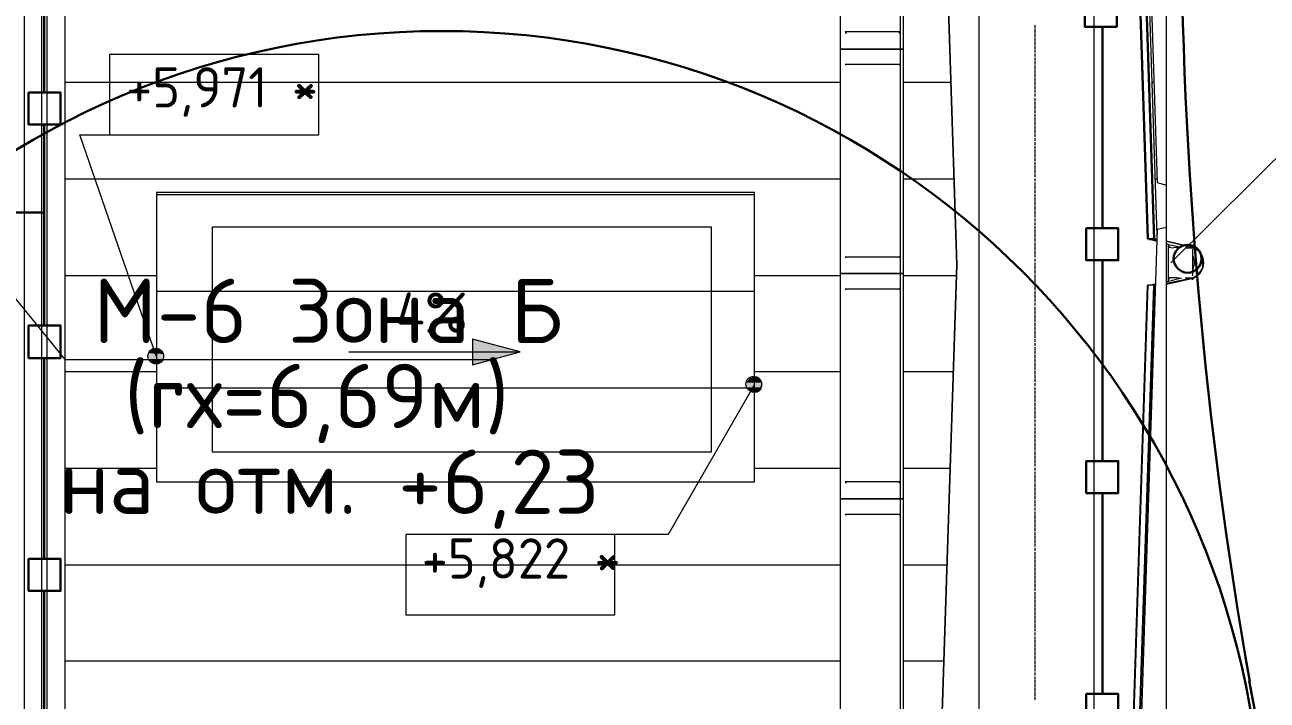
# Model space of a CAD drawing. Header units: millimetres. Extents: x -42533 to 645315, y 3457 to 82611.
# Drawn here: x 567950 to 575676, y 39434 to 43635 of the extents above; entities that cross this region are included whole.
import ezdxf

# ---------------------------------------------------------------- set-up
doc = ezdxf.new("R2010")
doc.units = ezdxf.units.MM
for name, color, linetype, true_color in [('PDF _!ЭОМ.Молниезащита', 7, 'Continuous', 0x954a95), ('PDF _Аннотация', 7, 'Continuous', 0xbababa), ('PDF _Антураж', 7, 'Continuous', 0xbababa), ('PDF _Крыша', 7, 'Continuous', 0xbababa), ('PDF _Крыша штриховка', 7, 'Continuous', 0xbababa), ('PDF _Обобщенные модели', 7, 'Continuous', 0xbababa), ('PDF _Ограждение', 7, 'Continuous', 0xbababa), ('PDF _Оси', 7, 'Continuous', 0xbababa), ('PDF _Отметки', 7, 'Continuous', 0xbababa), ('PDF _Размеры', 7, 'Continuous', 0xbababa)]:
    doc.layers.add(name, color=color, linetype=linetype, true_color=true_color)
doc.layers.add('PDF _Линии', color=7, linetype='Continuous')
doc.layers.add('PDF _Текст', color=7, linetype='Continuous')
doc.styles.add('PDF GOST Common', font='GOST_Common.ttf')
doc.styles.add('PDF ISOCPEUR', font='isocpeur.ttf')

msp = doc.modelspace()

# ---------------------------------------------------------------- linework, layer by layer
at = {"layer": 'PDF _!ЭОМ.Молниезащита', "color": 5, "lineweight": 30}
for points in [[(574642.7, 45072), (574642.7, 44072.5), (574642.7, 43822.6), (574740.1, 43822.6), (574740.1, 43623.5), (574541.1, 43623.5), (574541.1, 43822.6), (574642.7, 43822.6)], [(568070.8, 43213.9), (568070.8, 44213.5), (568070.8, 44463.3), (567973.3, 44463.3), (567973.3, 44662.4), (568172.4, 44662.4), (568172.4, 44463.3), (568070.8, 44463.3)], [(574652, 43623.5), (574652, 42619.8), (574652, 42369.9), (574749.4, 42369.9), (574749.4, 42170.8), (574550.4, 42170.8), (574550.4, 42369.9), (574652, 42369.9)], [(568070.8, 41765.4), (568070.8, 42765), (568070.8, 43014.9), (567973.3, 43014.9), (567973.3, 43213.9), (568172.4, 43213.9), (568172.4, 43014.9), (568070.8, 43014.9)], [(566359.7, 42468.5), (567359.2, 42468.5), (568070.8, 42468.5)], [(574652, 42170.8), (574652, 41171.3), (574652, 40921.4), (574749.4, 40921.4), (574749.4, 40722.3), (574550.4, 40722.3), (574550.4, 40921.4), (574652, 40921.4)], [(568070.8, 40312.7), (568070.8, 41312.2), (568070.8, 41562.1), (567973.3, 41562.1), (567973.3, 41765.4), (568172.4, 41765.4), (568172.4, 41562.1), (568070.8, 41562.1)], [(574652, 40722.3), (574652, 39722.8), (574652, 39472.9), (574749.4, 39472.9), (574749.4, 39273.8), (574550.4, 39273.8), (574550.4, 39472.9), (574652, 39472.9)], [(568070.8, 38864.2), (568070.8, 39863.8), (568070.8, 40113.6), (567973.3, 40113.6), (567973.3, 40312.7), (568172.4, 40312.7), (568172.4, 40113.6), (568070.8, 40113.6)]]:
    msp.add_lwpolyline(points, dxfattribs=at)
at = {"layer": 'PDF _!ЭОМ.Молниезащита', "lineweight": 5}
msp.add_lwpolyline([(567443.9, 42481.2), (568197.8, 41553.7), (568202.1, 41553.7), (570874.6, 41553.7)], dxfattribs=at)
at = {"layer": 'PDF _!ЭОМ.Молниезащита', "color": 116, "lineweight": 30, "true_color": 0x136734}
msp.add_circle((570543.1, 38490.9), 5105.7, dxfattribs=at)
at = {"layer": 'PDF _!ЭОМ.Молниезащита', "lineweight": 30}
for centre, radius, start, end in [((603570.9, 44457.1), 28430.2, 170.26133, 189.93848), ((570543.1, 38490.9), 5131.1, 356.19872, 11.94767)]:
    msp.add_arc(centre, radius, start, end, dxfattribs=at)
at = {"layer": 'PDF _Аннотация', "color": 8, "lineweight": 20}
for points in [[(569777.6, 42951.3), (569777.6, 43451.1), (568477.4, 43451.1), (568477.4, 42951.3)], [(570319.7, 40465.2), (570319.7, 39965.4), (571620, 39965.4), (571620, 40465.2)]]:
    msp.add_lwpolyline(points, close=True, dxfattribs=at)
at = {"layer": 'PDF _Аннотация', "color": 8, "lineweight": 9}
msp.add_lwpolyline([(575076, 42155.1), (576105.2, 43175.8), (576308.5, 43175.8)], dxfattribs=at)
at = {"layer": 'PDF _Антураж', "color": 8, "lineweight": 18}
for points in [[(574932, 55314.3), (574927.8, 55314.3), (574821.9, 55733.6), (573593.7, 55733.6), (573746.1, 55128), (573534.4, 48652.1), (573746.1, 42142.4), (573394.6, 31380.4), (573784.2, 31431.2), (574262.8, 32121.5)], [(573394.6, 31380.4), (573746.1, 42142.4), (573534.4, 48652.1), (573746.1, 55128), (573593.7, 55733.6)], [(574724.5, 48664.8), (574932, 55030.5), (574936.3, 55030.5), (574970.1, 55030.5), (574974.4, 55030.5), (574991.3, 55030.5), (574783.8, 48660.6), (574766.8, 48664.8), (574762.6, 48664.8), (574771.1, 48664.8), (574775.3, 48664.8), (574728.7, 48664.8), (574724.5, 48664.8), (574728.7, 48660.6), (574936.3, 42303.3)], [(574991.3, 42324.5), (574783.8, 48660.6), (574766.8, 48660.6), (574762.6, 48660.6), (574771.1, 48660.6), (574775.3, 48660.6), (574728.7, 48660.6), (574724.5, 48660.6), (574932, 55026.3), (574936.3, 55026.3)], [(574724.5, 48660.6), (574932, 42303.3)], [(574991.3, 42286.4), (574932, 42303.3), (574724.5, 48652.1)], [(574991.3, 42303.3), (574974.4, 42299.1), (574970.1, 42299.1), (574762.6, 48660.6)], [(574766.8, 48660.6), (574974.4, 42299.1)], [(574970.1, 42303.3), (574936.3, 42303.3), (574932, 42303.3), (574927.8, 42303.3)], [(574940.5, 42303.3), (574940.5, 42299.1), (574991.3, 42299.1)], [(575050.6, 42028), (575211.6, 42061.9), (575228.5, 42070.4), (575245.4, 42083.1), (575258.1, 42095.8), (575266.6, 42108.5), (575275.1, 42129.7), (575275.1, 42146.6), (575275.1, 42163.6), (575275.1, 42184.7), (575266.6, 42201.7), (575258.1, 42218.6), (575245.4, 42231.3), (575228.5, 42239.8), (575211.6, 42248.3), (575050.6, 42286.4)], [(575063.3, 42261), (575063.3, 42269.4), (575050.6, 42273.7)], [(575063.3, 42269.4), (575143.8, 42252.5)], [(575165, 42248.3), (575211.6, 42248.3)], [(575215.8, 42112.7), (575220, 42129.7), (575224.3, 42146.6), (575224.3, 42163.6), (575220, 42180.5), (575215.8, 42197.4)], [(573746.1, 42142.4), (573746.1, 42142.4)], [(575050.6, 42036.5), (575063.3, 42040.7), (575063.3, 42053.4)], [(575063.3, 42040.7), (575143.8, 42061.9)], [(575165, 42061.9), (575211.6, 42061.9)], [(574978.6, 42015.3), (574974.4, 42015.3), (574970.1, 42015.3), (574936.3, 42015.3), (574932, 42015.3), (574635.6, 32922), (574932, 42011.1), (574936.3, 42011.1)], [(574639.8, 32930.5), (574936.3, 42015.3)], [(574665.2, 32672.1), (574970.1, 42015.3)], [(574669.4, 32672.1), (574974.4, 42015.3)], [(574949, 42015.3), (574978.6, 42023.8)]]:
    msp.add_lwpolyline(points, dxfattribs=at)
msp.add_lwpolyline([(575050.6, 42290.6), (575215.8, 42252.5, -0.655647), (575215.8, 42057.7), (575050.6, 42019.6)], format="xyb", dxfattribs=at)
at = {"layer": 'PDF _Крыша', "color": 8, "lineweight": 9}
msp.add_lwpolyline([(568769.6, 40791.3), (572488.2, 40791.3), (572488.2, 42591.3), (568769.6, 42591.3)], close=True, dxfattribs=at)
msp.add_lwpolyline([(575050.6, 42375.3), (575050.6, 42637.9)], dxfattribs=at)
at = {"layer": 'PDF _Крыша штриховка', "color": 8, "lineweight": 9}
for points in [[(573021.9, 43277.5), (568197.8, 43277.5)], [(573708, 43277.5), (573411.5, 43277.5)], [(574970.1, 43277.5), (574961.7, 43277.5)], [(573021.9, 42676), (568197.8, 42676)], [(573729.2, 42676), (573411.5, 42676)], [(574991.3, 42676), (574978.6, 42676)], [(572488.2, 42578.6), (568769.6, 42578.6)], [(568769.6, 42074.6), (568197.8, 42074.6)], [(573021.9, 42074.6), (572488.2, 42074.6)], [(573741.9, 42074.6), (573411.5, 42074.6)], [(572488.2, 41977.2), (568769.6, 41977.2)], [(568769.6, 41477.4), (568197.8, 41477.4)], [(573021.9, 41477.4), (572488.2, 41477.4)], [(573725, 41477.4), (573411.5, 41477.4)], [(572488.2, 41375.8), (568769.6, 41375.8)], [(568769.6, 40876), (568197.8, 40876)], [(573021.9, 40876), (572488.2, 40876)], [(573703.8, 40876), (573411.5, 40876)], [(573021.9, 40274.6), (568197.8, 40274.6)], [(573682.6, 40274.6), (573411.5, 40274.6)], [(573021.9, 39677.4), (568197.8, 39677.4)], [(573665.7, 39677.4), (573411.5, 39677.4)]]:
    msp.add_lwpolyline(points, dxfattribs=at)
at = {"layer": 'PDF _Линии', "color": 8, "lineweight": 9}
msp.add_lwpolyline([(581530.7, 32858.5), (581619.6, 25417), (554538.8, 25489), (554538.8, 32858.5), (561298.4, 32858.5), (561298.4, 55496.4), (574597.4, 55496.4), (574597.4, 32858.5), (581496.8, 32858.5)], dxfattribs=at)
for points in [[(574991.3, 42654.9), (575050.6, 42637.9), (575050.6, 55013.6), (575021, 54984), (574792.3, 48808.8)], [(573885.9, 54767.9), (562065, 54767.9), (562065, 29961.5), (573885.9, 29961.5)], [(572217.2, 40977.7), (569116.9, 40977.7), (569116.9, 42379.6), (572217.2, 42379.6)], [(575050.6, 33019.4), (575050.6, 42375.3), (574991.3, 42362.6), (574682.1, 32820.4), (575376.7, 32917.8), (575410.6, 33019.4)]]:
    msp.add_lwpolyline(points, close=True, dxfattribs=at)
at = {"layer": 'PDF _Линии', "color": 8, "lineweight": 30}
msp.add_circle((575181, 42180), 86.8, dxfattribs=at)
at = {"layer": 'PDF _Обобщенные модели', "color": 8, "lineweight": 9}
for points in [[(573394.6, 46284.5), (573394.6, 44886.9), (573394.6, 43485), (573394.6, 42087.3), (573394.6, 40685.4), (573394.6, 39287.8), (573394.6, 37885.9)], [(573394.6, 43590.9), (573051.5, 43590.9)], [(573051.5, 43586.6), (573060, 43586.6)], [(573386.1, 43586.6), (573394.6, 43586.6)], [(573386.1, 43387.6), (573394.6, 43387.6), (573051.5, 43387.6), (573060, 43387.6)], [(573386.1, 42189), (573394.6, 42189), (573051.5, 42189), (573060, 42189)], [(573386.1, 41989.9), (573394.6, 41989.9), (573051.5, 41989.9), (573060, 41989.9)], [(573394.6, 40791.3), (573051.5, 40791.3)], [(573051.5, 40787.1), (573060, 40787.1)], [(573386.1, 40787.1), (573394.6, 40787.1)], [(573386.1, 40588), (573394.6, 40588), (573051.5, 40588), (573060, 40588)]]:
    msp.add_lwpolyline(points, dxfattribs=at)
for points in [[(573411.5, 43485), (573407.3, 43485), (573394.6, 43485), (573390.4, 43485), (573055.8, 43485), (573047.3, 43485), (573038.8, 43485), (573021.9, 43485), (573021.9, 44886.9), (573038.8, 44886.9), (573047.3, 44886.9), (573055.8, 44886.9), (573390.4, 44886.9), (573394.6, 44886.9), (573407.3, 44886.9), (573411.5, 44886.9)], [(573411.5, 42087.3), (573407.3, 42087.3), (573394.6, 42087.3), (573390.4, 42087.3), (573055.8, 42087.3), (573047.3, 42087.3), (573038.8, 42087.3), (573021.9, 42087.3), (573021.9, 43485), (573038.8, 43485), (573047.3, 43485), (573055.8, 43485), (573390.4, 43485), (573394.6, 43485), (573407.3, 43485), (573411.5, 43485)], [(573411.5, 40685.4), (573407.3, 40685.4), (573394.6, 40685.4), (573390.4, 40685.4), (573055.8, 40685.4), (573047.3, 40685.4), (573038.8, 40685.4), (573021.9, 40685.4), (573021.9, 42087.3), (573038.8, 42087.3), (573047.3, 42087.3), (573055.8, 42087.3), (573390.4, 42087.3), (573394.6, 42087.3), (573407.3, 42087.3), (573411.5, 42087.3)], [(573411.5, 39287.8), (573407.3, 39287.8), (573394.6, 39287.8), (573390.4, 39287.8), (573055.8, 39287.8), (573047.3, 39287.8), (573038.8, 39287.8), (573021.9, 39287.8), (573021.9, 40685.4), (573038.8, 40685.4), (573047.3, 40685.4), (573055.8, 40685.4), (573390.4, 40685.4), (573394.6, 40685.4), (573407.3, 40685.4), (573411.5, 40685.4)]]:
    msp.add_lwpolyline(points, close=True, dxfattribs=at)
at = {"layer": 'PDF _Обобщенные модели', "color": 8, "lineweight": 18}
for points in [[(575143.8, 42057.7), (575114.1, 42061.9), (575084.5, 42061.9), (575067.6, 42061.9), (575063.3, 42049.2), (575063.3, 42155.1), (575063.3, 42261), (575067.6, 42252.5), (575084.5, 42248.3), (575105.7, 42252.5), (575135.3, 42252.5)], [(575211.6, 42239.8), (575211.6, 42155.1), (575211.6, 42074.6)]]:
    msp.add_lwpolyline(points, dxfattribs=at)
for points in [[(575211.6, 42252.5), (575211.6, 42265.2)], [(575211.6, 42049.2), (575211.6, 42057.7)]]:
    msp.add_lwpolyline(points, close=True, dxfattribs=at)
at = {"layer": 'PDF _Ограждение', "color": 8, "lineweight": 9}
for points in [[(568087.7, 55733.6), (568197.8, 55733.6), (568197.8, 29965.8), (568087.7, 29965.8), (568070.8, 29965.8), (568053.8, 29965.8), (567947.9, 29965.8), (567947.9, 55733.6), (568053.8, 55733.6), (568070.8, 55733.6), (568087.7, 55733.6), (568087.7, 29965.8)], [(568053.8, 55733.6), (568053.8, 29965.8)]]:
    msp.add_lwpolyline(points, dxfattribs=at)
at = {"layer": 'PDF _Оси', "color": 8, "lineweight": 9}
for points in [[(574233.2, 43612), (574233.2, 43633.2)], [(574233.2, 43586.6), (574233.2, 43607.8)], [(574233.2, 43561.2), (574233.2, 43582.4)], [(574233.2, 43535.8), (574233.2, 43557)], [(574233.2, 43510.4), (574233.2, 43531.6)], [(574233.2, 43485), (574233.2, 43506.2)], [(574233.2, 43463.8), (574233.2, 43480.7)], [(574233.2, 43459.6), (574233.2, 43459.6)], [(574233.2, 43438.4), (574233.2, 43455.3)], [(574233.2, 43434.2), (574233.2, 43434.2)], [(574233.2, 43413), (574233.2, 43429.9)], [(574233.2, 43387.6), (574233.2, 43408.7)], [(574233.2, 43362.2), (574233.2, 43383.3)], [(574233.2, 43336.7), (574233.2, 43357.9)], [(574233.2, 43311.3), (574233.2, 43332.5)], [(574233.2, 43285.9), (574233.2, 43307.1)], [(574233.2, 43260.5), (574233.2, 43281.7)], [(574233.2, 43235.1), (574233.2, 43256.3)], [(574233.2, 43213.9), (574233.2, 43230.9)], [(574233.2, 43209.7), (574233.2, 43209.7)], [(574233.2, 43188.5), (574233.2, 43205.5)], [(574233.2, 43184.3), (574233.2, 43184.3)], [(574233.2, 43163.1), (574233.2, 43180)], [(574233.2, 43137.7), (574233.2, 43158.9)], [(574233.2, 43112.3), (574233.2, 43133.4)], [(574233.2, 43086.9), (574233.2, 43108)], [(574233.2, 43061.4), (574233.2, 43082.6)], [(574233.2, 43036), (574233.2, 43057.2)], [(574233.2, 43010.6), (574233.2, 43031.8)], [(574233.2, 42985.2), (574233.2, 43006.4)], [(574233.2, 42959.8), (574233.2, 42981)], [(574233.2, 42938.6), (574233.2, 42955.6)], [(574233.2, 42934.4), (574233.2, 42934.4)], [(574233.2, 42913.2), (574233.2, 42930.2)], [(574233.2, 42909), (574233.2, 42909)], [(574233.2, 42887.8), (574233.2, 42904.7)], [(574233.2, 42862.4), (574233.2, 42883.6)], [(574233.2, 42837), (574233.2, 42858.2)], [(574233.2, 42811.6), (574233.2, 42832.7)], [(574233.2, 42786.2), (574233.2, 42807.3)], [(574233.2, 42760.7), (574233.2, 42781.9)], [(574233.2, 42735.3), (574233.2, 42756.5)], [(574233.2, 42709.9), (574233.2, 42731.1)], [(574233.2, 42688.7), (574233.2, 42705.7)], [(574233.2, 42684.5), (574233.2, 42684.5)], [(574233.2, 42663.3), (574233.2, 42680.3)], [(574233.2, 42659.1), (574233.2, 42659.1)], [(574233.2, 42637.9), (574233.2, 42654.9)], [(574233.2, 42612.5), (574233.2, 42633.7)], [(574233.2, 42587.1), (574233.2, 42608.3)], [(574233.2, 42561.7), (574233.2, 42582.9)], [(574233.2, 42536.3), (574233.2, 42557.4)], [(574233.2, 42510.9), (574233.2, 42532)], [(574233.2, 42485.4), (574233.2, 42506.6)], [(574233.2, 42460), (574233.2, 42481.2)], [(574233.2, 42438.9), (574233.2, 42455.8)], [(574233.2, 42434.6), (574233.2, 42434.6)], [(574233.2, 42413.4), (574233.2, 42430.4)], [(574233.2, 42409.2), (574233.2, 42409.2)], [(574233.2, 42388), (574233.2, 42405)], [(574233.2, 42362.6), (574233.2, 42383.8)], [(574233.2, 42337.2), (574233.2, 42358.4)], [(574233.2, 42311.8), (574233.2, 42333)], [(574233.2, 42286.4), (574233.2, 42307.6)], [(574233.2, 42261), (574233.2, 42282.1)], [(574233.2, 42235.6), (574233.2, 42256.7)], [(574233.2, 42210.1), (574233.2, 42231.3)], [(574233.2, 42189), (574233.2, 42205.9)], [(574233.2, 42184.7), (574233.2, 42184.7)], [(574233.2, 42163.6), (574233.2, 42180.5)], [(574233.2, 42159.3), (574233.2, 42159.3)], [(574233.2, 42138.1), (574233.2, 42155.1)], [(574233.2, 42112.7), (574233.2, 42133.9)], [(574233.2, 42087.3), (574233.2, 42108.5)], [(574233.2, 42061.9), (574233.2, 42083.1)], [(574233.2, 42036.5), (574233.2, 42057.7)], [(574233.2, 42011.1), (574233.2, 42032.3)], [(574233.2, 41985.7), (574233.2, 42006.8)], [(574233.2, 41960.3), (574233.2, 41981.4)], [(574233.2, 41934.8), (574233.2, 41956)], [(574233.2, 41913.7), (574233.2, 41930.6)], [(574233.2, 41909.4), (574233.2, 41909.4)], [(574233.2, 41888.3), (574233.2, 41905.2)], [(574233.2, 41884), (574233.2, 41884)], [(574233.2, 41862.8), (574233.2, 41879.8)], [(574233.2, 41837.4), (574233.2, 41858.6)], [(574233.2, 41812), (574233.2, 41833.2)], [(574233.2, 41786.6), (574233.2, 41807.8)], [(574233.2, 41761.2), (574233.2, 41782.4)], [(574233.2, 41735.8), (574233.2, 41757)], [(574233.2, 41710.4), (574233.2, 41731.5)], [(574233.2, 41685), (574233.2, 41706.1)], [(574233.2, 41663.8), (574233.2, 41680.7)], [(574233.2, 41659.5), (574233.2, 41659.5)], [(574233.2, 41638.4), (574233.2, 41655.3)], [(574233.2, 41634.1), (574233.2, 41634.1)], [(574233.2, 41613), (574233.2, 41629.9)], [(574233.2, 41587.5), (574233.2, 41608.7)], [(574233.2, 41562.1), (574233.2, 41583.3)], [(574233.2, 41536.7), (574233.2, 41557.9)], [(574233.2, 41511.3), (574233.2, 41532.5)], [(574233.2, 41485.9), (574233.2, 41507.1)], [(574233.2, 41460.5), (574233.2, 41481.7)], [(574233.2, 41435.1), (574233.2, 41456.3)], [(574233.2, 41413.9), (574233.2, 41430.8)], [(574233.2, 41409.7), (574233.2, 41409.7)], [(574233.2, 41388.5), (574233.2, 41405.4)], [(574233.2, 41384.3), (574233.2, 41384.3)], [(574233.2, 41363.1), (574233.2, 41380)], [(574233.2, 41337.7), (574233.2, 41358.8)], [(574233.2, 41312.2), (574233.2, 41333.4)], [(574233.2, 41286.8), (574233.2, 41308)], [(574233.2, 41261.4), (574233.2, 41282.6)], [(574233.2, 41236), (574233.2, 41257.2)], [(574233.2, 41210.6), (574233.2, 41231.8)], [(574233.2, 41185.2), (574233.2, 41206.4)], [(574233.2, 41164), (574233.2, 41181)], [(574233.2, 41159.8), (574233.2, 41159.8)], [(574233.2, 41138.6), (574233.2, 41155.5)], [(574233.2, 41134.4), (574233.2, 41134.4)], [(574233.2, 41113.2), (574233.2, 41130.1)], [(574233.2, 41087.8), (574233.2, 41109)], [(574233.2, 41062.4), (574233.2, 41083.5)], [(574233.2, 41037), (574233.2, 41058.1)], [(574233.2, 41011.5), (574233.2, 41032.7)], [(574233.2, 40986.1), (574233.2, 41007.3)], [(574233.2, 40960.7), (574233.2, 40981.9)], [(574233.2, 40935.3), (574233.2, 40956.5)], [(574233.2, 40909.9), (574233.2, 40931.1)], [(574233.2, 40888.7), (574233.2, 40905.7)], [(574233.2, 40884.5), (574233.2, 40884.5)], [(574233.2, 40863.3), (574233.2, 40880.2)], [(574233.2, 40859.1), (574233.2, 40859.1)], [(574233.2, 40837.9), (574233.2, 40854.8)], [(574233.2, 40812.5), (574233.2, 40833.7)], [(574233.2, 40787.1), (574233.2, 40808.2)], [(574233.2, 40761.7), (574233.2, 40782.8)], [(574233.2, 40736.2), (574233.2, 40757.4)], [(574233.2, 40710.8), (574233.2, 40732)], [(574233.2, 40685.4), (574233.2, 40706.6)], [(574233.2, 40660), (574233.2, 40681.2)], [(574233.2, 40638.8), (574233.2, 40655.8)], [(574233.2, 40634.6), (574233.2, 40634.6)], [(574233.2, 40613.4), (574233.2, 40630.4)], [(574233.2, 40609.2), (574233.2, 40609.2)], [(574233.2, 40588), (574233.2, 40604.9)], [(574233.2, 40562.6), (574233.2, 40583.8)], [(574233.2, 40537.2), (574233.2, 40558.4)], [(574233.2, 40511.8), (574233.2, 40532.9)], [(574233.2, 40486.4), (574233.2, 40507.5)], [(574233.2, 40460.9), (574233.2, 40482.1)], [(574233.2, 40435.5), (574233.2, 40456.7)], [(574233.2, 40410.1), (574233.2, 40431.3)], [(574233.2, 40388.9), (574233.2, 40405.9)], [(574233.2, 40384.7), (574233.2, 40384.7)], [(574233.2, 40363.5), (574233.2, 40380.5)], [(574233.2, 40359.3), (574233.2, 40359.3)], [(574233.2, 40338.1), (574233.2, 40355.1)], [(574233.2, 40312.7), (574233.2, 40333.9)], [(574233.2, 40287.3), (574233.2, 40308.5)], [(574233.2, 40261.9), (574233.2, 40283.1)], [(574233.2, 40236.5), (574233.2, 40257.6)], [(574233.2, 40211.1), (574233.2, 40232.2)], [(574233.2, 40185.6), (574233.2, 40206.8)], [(574233.2, 40160.2), (574233.2, 40181.4)], [(574233.2, 40134.8), (574233.2, 40156)], [(574233.2, 40113.6), (574233.2, 40130.6)], [(574233.2, 40109.4), (574233.2, 40109.4)], [(574233.2, 40088.2), (574233.2, 40105.2)], [(574233.2, 40062.8), (574233.2, 40084)], [(574233.2, 40037.4), (574233.2, 40058.6)], [(574233.2, 40012), (574233.2, 40033.2)], [(574233.2, 39986.6), (574233.2, 40007.8)], [(574233.2, 39961.2), (574233.2, 39982.4)], [(574233.2, 39935.8), (574233.2, 39956.9)], [(574233.2, 39910.3), (574233.2, 39931.5)], [(574233.2, 39884.9), (574233.2, 39906.1)], [(574233.2, 39863.8), (574233.2, 39880.7)], [(574233.2, 39859.5), (574233.2, 39859.5)], [(574233.2, 39838.3), (574233.2, 39855.3)], [(574233.2, 39834.1), (574233.2, 39834.1)], [(574233.2, 39812.9), (574233.2, 39829.9)], [(574233.2, 39787.5), (574233.2, 39808.7)], [(574233.2, 39762.1), (574233.2, 39783.3)], [(574233.2, 39736.7), (574233.2, 39757.9)], [(574233.2, 39711.3), (574233.2, 39732.5)], [(574233.2, 39685.9), (574233.2, 39707.1)], [(574233.2, 39660.5), (574233.2, 39681.6)], [(574233.2, 39635.1), (574233.2, 39656.2)], [(574233.2, 39613.9), (574233.2, 39630.8)], [(574233.2, 39609.6), (574233.2, 39609.6)], [(574233.2, 39588.5), (574233.2, 39605.4)], [(574233.2, 39584.2), (574233.2, 39584.2)], [(574233.2, 39563.1), (574233.2, 39580)], [(574233.2, 39537.6), (574233.2, 39558.8)], [(574233.2, 39512.2), (574233.2, 39533.4)], [(574233.2, 39486.8), (574233.2, 39508)], [(574233.2, 39461.4), (574233.2, 39482.6)], [(574233.2, 39436), (574233.2, 39457.2)]]:
    msp.add_lwpolyline(points, dxfattribs=at)
at = {"layer": 'PDF _Отметки', "color": 8, "lineweight": 20}
for points in [[(568769.6, 41570.6), (568291, 42951.3), (569125.4, 42951.3)], [(572488.2, 41397), (571950.3, 40465.2), (570972, 40465.2)]]:
    msp.add_lwpolyline(points, dxfattribs=at)
at = {"layer": 'PDF _Отметки', "lineweight": 9}
for centre in [(568764.2, 41574.3), (572483, 41400.7)]:
    msp.add_circle(centre, 48.7, dxfattribs=at)
at = {"layer": 'PDF _Отметки', "transparency": 33554559}
for points in [[(568723, 41591.8), (568816.2, 41587.5), (568718.8, 41587.5)], [(568816.2, 41587.5), (568718.8, 41587.5), (568816.2, 41583.3)], [(568718.8, 41587.5), (568816.2, 41583.3), (568718.8, 41583.3)], [(568816.2, 41583.3), (568718.8, 41583.3), (568816.2, 41574.8)], [(568718.8, 41583.3), (568816.2, 41574.8), (568718.8, 41574.8)], [(568816.2, 41574.8), (568718.8, 41574.8), (568816.2, 41570.6)], [(568718.8, 41574.8), (568816.2, 41570.6), (568718.8, 41570.6)], [(568816.2, 41570.6), (568718.8, 41570.6), (568816.2, 41566.4)], [(568718.8, 41570.6), (568816.2, 41566.4), (568718.8, 41566.4)], [(568816.2, 41566.4), (568718.8, 41566.4), (568816.2, 41562.1)], [(568718.8, 41566.4), (568816.2, 41562.1), (568718.8, 41562.1)], [(568727.2, 41600.3), (568811.9, 41596), (568723, 41596)], [(568811.9, 41596), (568723, 41596), (568816.2, 41591.8)], [(568723, 41596), (568816.2, 41591.8), (568723, 41591.8)], [(568816.2, 41591.8), (568723, 41591.8), (568816.2, 41587.5)], [(568731.5, 41604.5), (568807.7, 41604.5), (568727.2, 41604.5)], [(568807.7, 41604.5), (568727.2, 41604.5), (568811.9, 41600.3)], [(568727.2, 41604.5), (568811.9, 41600.3), (568727.2, 41600.3)], [(568811.9, 41600.3), (568727.2, 41600.3), (568811.9, 41596)], [(568735.7, 41608.7), (568803.5, 41604.5), (568731.5, 41604.5)], [(568803.5, 41604.5), (568731.5, 41604.5), (568807.7, 41604.5)], [(568739.9, 41613), (568799.2, 41608.7), (568735.7, 41608.7)], [(568799.2, 41608.7), (568735.7, 41608.7), (568803.5, 41604.5)], [(568744.2, 41617.2), (568795, 41613), (568739.9, 41613)], [(568795, 41613), (568739.9, 41613), (568799.2, 41608.7)], [(568790.8, 41617.2), (568748.4, 41617.2), (568744.2, 41617.2)], [(568790.8, 41617.2), (568744.2, 41617.2), (568795, 41613)], [(568752.7, 41617.2), (568790.8, 41617.2), (568748.4, 41617.2)], [(568748.4, 41617.2), (568790.8, 41617.2), (568790.8, 41617.2)], [(568756.9, 41621.4), (568782.3, 41617.2), (568752.7, 41617.2)], [(568782.3, 41617.2), (568752.7, 41617.2), (568790.8, 41617.2)], [(568761.1, 41621.4), (568778.1, 41621.4), (568756.9, 41621.4)], [(568778.1, 41621.4), (568756.9, 41621.4), (568782.3, 41617.2)], [(568769.6, 41621.4), (568773.8, 41621.4), (568761.1, 41621.4)], [(568773.8, 41621.4), (568761.1, 41621.4), (568778.1, 41621.4)], [(568816.2, 41562.1), (568718.8, 41562.1), (568816.2, 41557.9)], [(568718.8, 41562.1), (568816.2, 41557.9), (568718.8, 41557.9)], [(568816.2, 41557.9), (568718.8, 41557.9), (568816.2, 41553.7)], [(568718.8, 41557.9), (568816.2, 41553.7), (568723, 41553.7)], [(568816.2, 41553.7), (568723, 41553.7), (568811.9, 41549.4)], [(568723, 41553.7), (568811.9, 41549.4), (568723, 41549.4)], [(568811.9, 41549.4), (568723, 41549.4), (568811.9, 41545.2)], [(568723, 41549.4), (568811.9, 41545.2), (568727.2, 41545.2)], [(568811.9, 41545.2), (568727.2, 41545.2), (568807.7, 41541)], [(568727.2, 41545.2), (568807.7, 41541), (568727.2, 41541)], [(568807.7, 41541), (568727.2, 41541), (568803.5, 41536.7)], [(568727.2, 41541), (568803.5, 41536.7), (568731.5, 41536.7)], [(568803.5, 41536.7), (568731.5, 41536.7), (568799.2, 41532.5)], [(568731.5, 41536.7), (568799.2, 41532.5), (568735.7, 41532.5)], [(568799.2, 41532.5), (568735.7, 41532.5), (568795, 41532.5)], [(568735.7, 41532.5), (568795, 41532.5), (568739.9, 41532.5)], [(568795, 41532.5), (568739.9, 41532.5), (568790.8, 41528.3)], [(568739.9, 41532.5), (568790.8, 41528.3), (568744.2, 41528.3)], [(568790.8, 41528.3), (568744.2, 41528.3), (568748.4, 41528.3)], [(568744.2, 41528.3), (568790.8, 41528.3), (568790.8, 41528.3)], [(568790.8, 41528.3), (568748.4, 41528.3), (568782.3, 41524)], [(568748.4, 41528.3), (568782.3, 41524), (568752.7, 41524)], [(568782.3, 41524), (568752.7, 41524), (568778.1, 41524)], [(568752.7, 41524), (568778.1, 41524), (568756.9, 41524)], [(568756.9, 41524), (568761.1, 41524), (568773.8, 41524)], [(568756.9, 41524), (568778.1, 41524), (568773.8, 41524)], [(568761.1, 41524), (568773.8, 41524), (568769.6, 41524)], [(572445.9, 41422.4), (572530.6, 41418.1), (572441.6, 41418.1)], [(572530.6, 41418.1), (572441.6, 41418.1), (572534.8, 41413.9)], [(572441.6, 41418.1), (572534.8, 41413.9), (572441.6, 41413.9)], [(572534.8, 41413.9), (572441.6, 41413.9), (572534.8, 41409.7)], [(572441.6, 41413.9), (572534.8, 41409.7), (572441.6, 41409.7)], [(572450.1, 41426.6), (572530.6, 41422.4), (572445.9, 41422.4)], [(572530.6, 41422.4), (572445.9, 41422.4), (572530.6, 41418.1)], [(572454.3, 41430.8), (572526.3, 41426.6), (572450.1, 41426.6)], [(572526.3, 41426.6), (572450.1, 41426.6), (572530.6, 41422.4)], [(572458.6, 41435.1), (572522.1, 41430.8), (572454.3, 41430.8)], [(572526.3, 41430.8), (572526.3, 41430.8), (572454.3, 41430.8)], [(572526.3, 41430.8), (572454.3, 41430.8), (572522.1, 41430.8)], [(572526.3, 41430.8), (572454.3, 41430.8), (572526.3, 41426.6)], [(572462.8, 41439.3), (572517.9, 41435.1), (572458.6, 41435.1)], [(572517.9, 41435.1), (572458.6, 41435.1), (572522.1, 41430.8)], [(572467.1, 41439.3), (572513.6, 41439.3), (572462.8, 41439.3)], [(572513.6, 41439.3), (572462.8, 41439.3), (572517.9, 41435.1)], [(572471.3, 41443.5), (572509.4, 41439.3), (572467.1, 41439.3)], [(572509.4, 41439.3), (572467.1, 41439.3), (572513.6, 41439.3)], [(572475.5, 41443.5), (572505.2, 41443.5), (572471.3, 41443.5)], [(572505.2, 41443.5), (572471.3, 41443.5), (572509.4, 41439.3)], [(572479.8, 41443.5), (572500.9, 41443.5), (572475.5, 41443.5)], [(572500.9, 41443.5), (572475.5, 41443.5), (572505.2, 41443.5)], [(572492.5, 41443.5), (572479.8, 41443.5), (572479.8, 41443.5)], [(572492.5, 41443.5), (572479.8, 41443.5), (572500.9, 41443.5)], [(572441.6, 41409.7), (572539.1, 41405.4), (572437.4, 41405.4)], [(572539.1, 41405.4), (572437.4, 41405.4), (572539.1, 41401.2)], [(572437.4, 41405.4), (572539.1, 41401.2), (572437.4, 41401.2)], [(572539.1, 41401.2), (572437.4, 41401.2), (572539.1, 41397)], [(572437.4, 41401.2), (572539.1, 41397), (572437.4, 41397)], [(572539.1, 41397), (572437.4, 41397), (572539.1, 41388.5)], [(572437.4, 41397), (572539.1, 41388.5), (572437.4, 41388.5)], [(572539.1, 41388.5), (572437.4, 41388.5), (572539.1, 41384.3)], [(572437.4, 41388.5), (572539.1, 41384.3), (572437.4, 41384.3)], [(572539.1, 41384.3), (572437.4, 41384.3), (572534.8, 41380)], [(572437.4, 41384.3), (572534.8, 41380), (572441.6, 41380)], [(572534.8, 41409.7), (572441.6, 41409.7), (572539.1, 41405.4)], [(572534.8, 41380), (572441.6, 41380), (572534.8, 41375.8)], [(572441.6, 41380), (572534.8, 41375.8), (572441.6, 41375.8)], [(572534.8, 41375.8), (572441.6, 41375.8), (572530.6, 41371.5)], [(572441.6, 41375.8), (572530.6, 41371.5), (572441.6, 41371.5)], [(572530.6, 41371.5), (572441.6, 41371.5), (572530.6, 41367.3)], [(572441.6, 41371.5), (572530.6, 41367.3), (572445.9, 41367.3)], [(572530.6, 41367.3), (572445.9, 41367.3), (572526.3, 41363.1)], [(572445.9, 41367.3), (572526.3, 41363.1), (572450.1, 41363.1)], [(572526.3, 41363.1), (572450.1, 41363.1), (572526.3, 41358.8)], [(572450.1, 41363.1), (572526.3, 41358.8), (572454.3, 41358.8)], [(572522.1, 41358.8), (572522.1, 41358.8), (572454.3, 41358.8)], [(572522.1, 41358.8), (572454.3, 41358.8), (572526.3, 41358.8)], [(572522.1, 41358.8), (572454.3, 41358.8), (572517.9, 41354.6)], [(572454.3, 41358.8), (572517.9, 41354.6), (572458.6, 41354.6)], [(572517.9, 41354.6), (572458.6, 41354.6), (572513.6, 41350.4)], [(572458.6, 41354.6), (572513.6, 41350.4), (572462.8, 41350.4)], [(572513.6, 41350.4), (572462.8, 41350.4), (572509.4, 41350.4)], [(572462.8, 41350.4), (572509.4, 41350.4), (572467.1, 41350.4)], [(572509.4, 41350.4), (572467.1, 41350.4), (572505.2, 41346.1)], [(572467.1, 41350.4), (572505.2, 41346.1), (572471.3, 41346.1)], [(572505.2, 41346.1), (572471.3, 41346.1), (572500.9, 41346.1)], [(572471.3, 41346.1), (572500.9, 41346.1), (572475.5, 41346.1)], [(572492.5, 41346.1), (572479.8, 41346.1), (572475.5, 41346.1)], [(572475.5, 41346.1), (572500.9, 41346.1), (572492.5, 41346.1)], [(572492.5, 41346.1), (572492.5, 41346.1), (572479.8, 41346.1)]]:
    msp.add_solid(points, dxfattribs=at)
at = {"layer": 'PDF _Размеры', "lineweight": 9}
msp.add_lwpolyline([(571031.3, 41600.3), (570734.8, 41680.7), (570734.8, 41519.8)], close=True, dxfattribs=at)
at = {"layer": 'PDF _Размеры', "lineweight": 20}
msp.add_lwpolyline([(569964, 41600.3), (571031.3, 41600.3)], dxfattribs=at)
at = {"layer": 'PDF _Размеры', "transparency": 33554559}
for points in [[(570734.8, 41680.7), (571031.3, 41600.3), (570734.8, 41600.3)], [(571031.3, 41600.3), (570734.8, 41600.3), (570734.8, 41519.8)]]:
    msp.add_solid(points, dxfattribs=at)

# ---------------------------------------------------------------- texts
at = {"layer": 'PDF _Текст', "color": 7, "attachment_point": 4}
for s, insert, char_height, style in [('+5,971 *', (568579.9, 43217.4), 250.03, 'PDF GOST Common'), ('М-6 Зона Б', (568376.6, 41855.8), 400.05, 'PDF ISOCPEUR'), ('4%', (570257.2, 41845.1), 250.03, 'PDF GOST Common'), ('(rх=6,69м)', (568567.2, 41279.8), 400.05, 'PDF ISOCPEUR'), ('на отм. +6,23', (568164.9, 40746.1), 400.051, 'PDF ISOCPEUR'), ('+5,822 *', (570418.2, 40286.4), 250.03, 'PDF GOST Common')]:
    msp.add_mtext(s, dxfattribs=dict(at, insert=insert, char_height=char_height, style=style))

doc.saveas('drawing.dxf')
